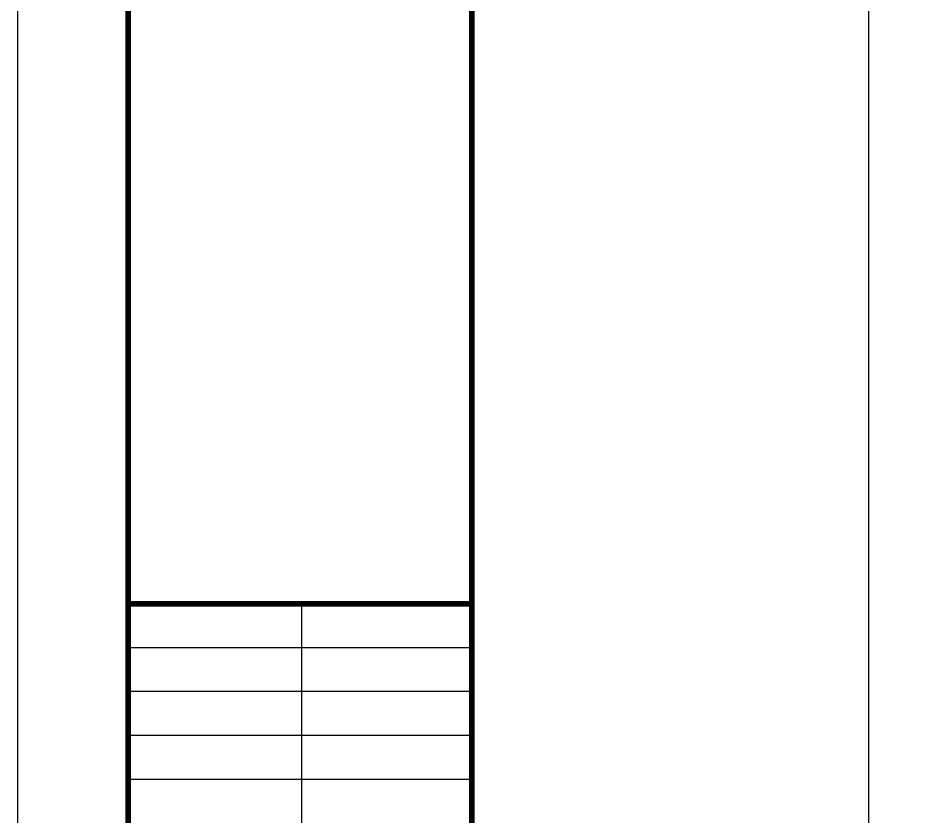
# Model space of a CAD drawing. Header units: millimetres. Extents: x -41292 to 298682, y -22072 to 33155.
# Drawn here: x 21289 to 25340, y -6839 to -3221 of the extents above; entities that cross this region are included whole.
import ezdxf

# ---------------------------------------------------------------- set-up
doc = ezdxf.new("R2010")
doc.units = ezdxf.units.MM
doc.layers.add('기타', color=1, linetype='Continuous')
doc.layers.add('벽1', color=2, linetype='Continuous')

# ---------------------------------------------------------------- blocks, each defined once
blk = doc.blocks.new('rmfnasesx')
blk.add_line((52607.9, 8353), (52607.9, 13613))

msp = doc.modelspace()

# ---------------------------------------------------------------- linework, layer by layer
for p, q in [((22573.43, -5877.6), (22573.43, -8461.11)), ((23345.95, -6076.33), (21789.27, -6076.33)), ((23345.95, -6076.33), (21789.27, -6076.33)), ((23345.95, -6275.06), (21789.27, -6275.06)), ((23345.95, -6275.06), (21789.27, -6275.06)), ((23345.95, -6473.8), (21789.27, -6473.8)), ((23345.95, -6473.8), (21789.27, -6473.8)), ((21789.27, -6672.53), (23345.95, -6672.53))]:
    msp.add_line(p, q)
at = {"const_width": 25.94}
msp.add_lwpolyline([(41789.27, -14196.85), (21789.27, -14196.85), (21789.27, -346.85), (41789.27, -346.85)], close=True, dxfattribs=at)
for points in [[(23345.95, -14196.85), (23345.95, -346.85)], [(21789.27, -5877.6), (23345.95, -5877.6)], [(21795.09, -5877.6), (23351.77, -5877.6)]]:
    msp.add_lwpolyline(points, dxfattribs=at)
at = {"layer": '기타'}
msp.add_lwpolyline([(42289.27, -14696.85), (21289.27, -14696.85), (21289.27, 153.15), (42289.27, 153.15)], close=True, dxfattribs=at)
at = {"layer": '벽1'}
msp.add_line((25144.67, -7159.42), (25144.67, -1899.42), dxfattribs=at)

# ---------------------------------------------------------------- block references
msp.add_blockref('rmfnasesx', (-27463.27, -15512.43))

doc.saveas('drawing.dxf')
